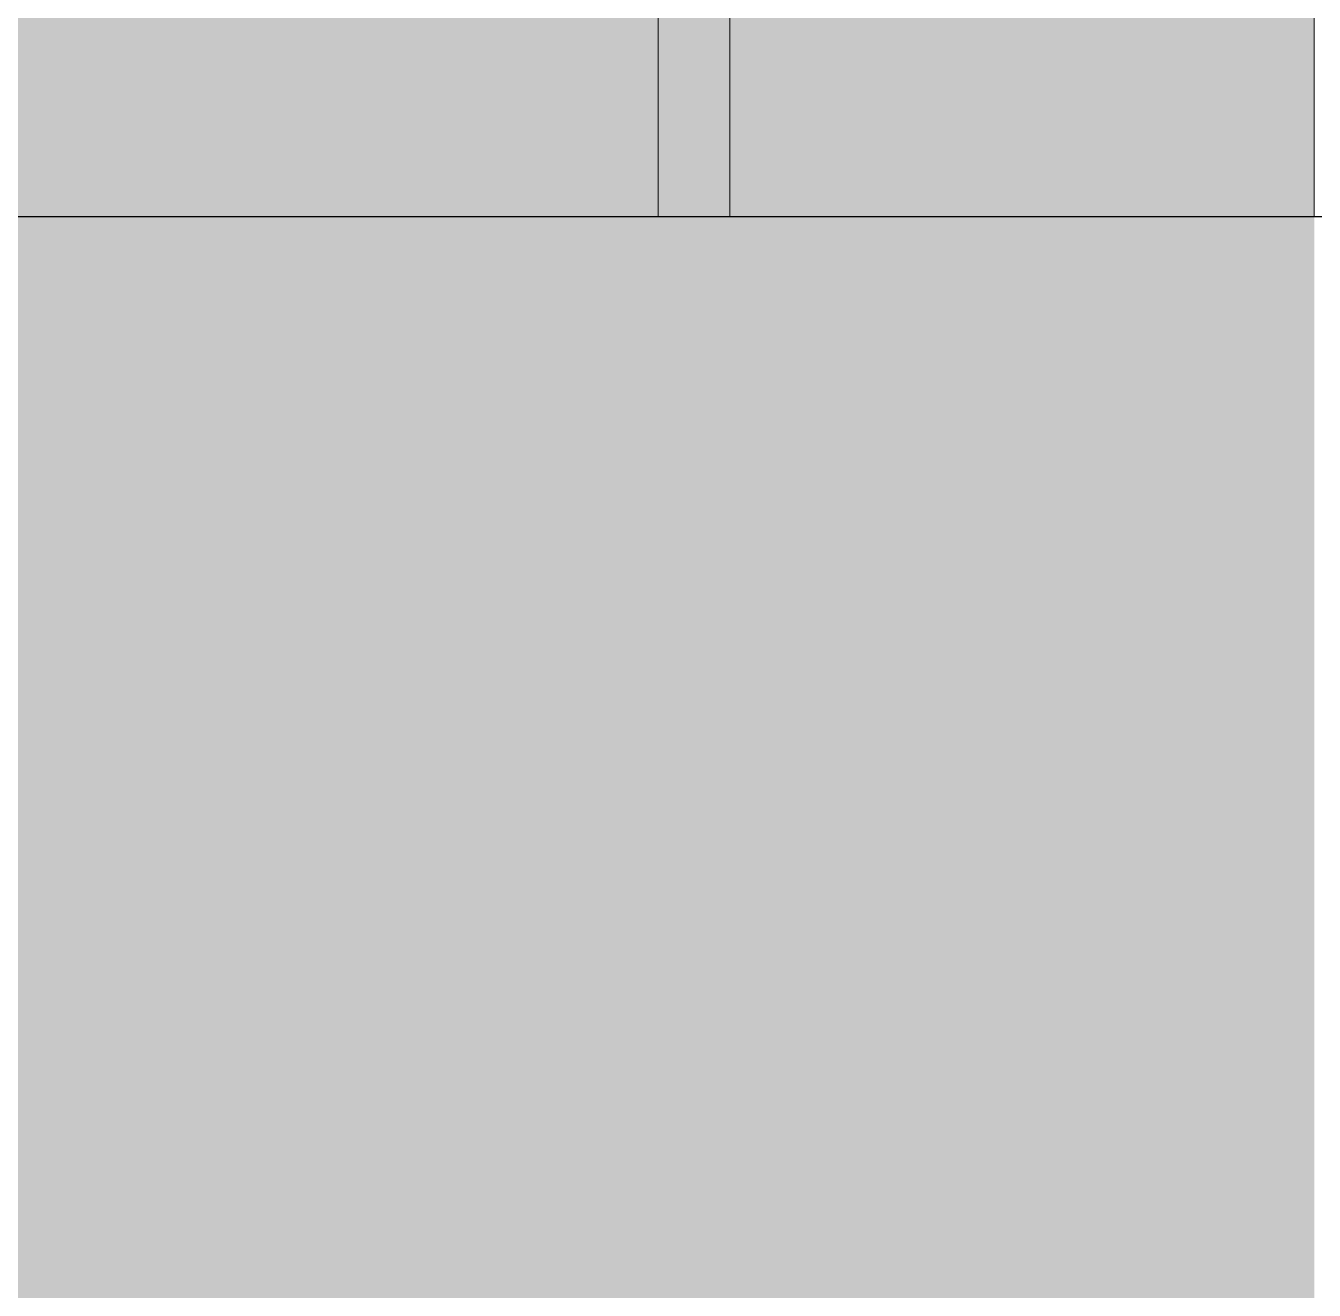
# Model space of a CAD drawing. Header units: inches. Extents: x 20139 to 37433, y -23296 to -20170.
# Drawn here: x 31326.833 to 31328.099, y -22337.608 to -22336.365 of the extents above; entities that cross this region are included whole.
import ezdxf

# ---------------------------------------------------------------- set-up
doc = ezdxf.new("R2010")
doc.units = ezdxf.units.IN
doc.header["$MEASUREMENT"] = 0
doc.layers.add('L-SITE-WALL', color=31, linetype='Continuous', lineweight=9)
doc.layers.add('S-BEAM', color=12, linetype='Continuous', lineweight=9)

# ---------------------------------------------------------------- blocks, each defined once
blk = doc.blocks.new('Girt_C - 8_D-803273-Level 1')
at = {"layer": 'S-BEAM'}
h = blk.add_hatch(color=256, dxfattribs=at)
h.paths.add_polyline_path([(22062.2851, -22786.1778), (22068.9954, -22786.1778), (22068.9954, -22687.5528), (22063.5152, -22687.5528), (22063.5152, -22689.8028), (22062.2851, -22689.8028), (22062.2851, -22782.1337)], flags=0)
h.paths.add_polyline_path([(22068.9954, -22686.5528), (22068.9954, -22544.3028), (22063.6402, -22544.3028), (22063.6402, -22545.0528), (22062.2851, -22545.0528), (22062.2851, -22685.8028), (22063.5152, -22685.8028), (22063.5152, -22686.5528)], flags=0)
h.paths.add_polyline_path([(22063.6402, -22543.3028), (22068.9954, -22543.3028), (22068.9954, -22542.9278), (22063.6402, -22542.9278)], flags=0)
h.paths.add_polyline_path([(22062.2851, -22336.5528), (22068.9954, -22336.5528), (22068.9954, -21867.4278), (22062.2851, -21867.4278), (22062.2851, -22259.2281)], flags=0)
h.paths.add_polyline_path([(22068.9954, -21578.1778), (22068.9954, -21540.9278), (22062.2851, -21540.9278), (22062.2851, -21578.1778)], flags=0)
h.paths.add_polyline_path([(22068.9954, -21178.1778), (22068.9954, -21143.6778), (22062.2851, -21143.6778), (22062.2851, -21178.1778)], flags=0)
h = blk.add_hatch(color=256, dxfattribs=at)
h.paths.add_polyline_path([(22069.0657, -22786.1778), (22069.6402, -22786.1778), (22069.6402, -22687.5528), (22069.0657, -22687.5528), (22069.0657, -22782.1337)], flags=0)
h.paths.add_polyline_path([(22069.0657, -22686.5528), (22069.6402, -22686.5528), (22069.6402, -22544.3028), (22069.0657, -22544.3028), (22069.0657, -22646.5656)], flags=0)
h.paths.add_polyline_path([(22069.0657, -22543.3028), (22069.6402, -22543.3028), (22069.6402, -22542.9278), (22069.0657, -22542.9278)], flags=0)
h.paths.add_polyline_path([(22069.6402, -22336.5528), (22069.6402, -21867.4278), (22069.0657, -21867.4278), (22069.0657, -22336.5528)], flags=0)
h.paths.add_polyline_path([(22069.0657, -21578.1778), (22069.6402, -21578.1778), (22069.6402, -21540.9278), (22069.0657, -21540.9278), (22069.0657, -21562.0206)], flags=0)
h.paths.add_polyline_path([(22069.0657, -21178.1778), (22069.6402, -21178.1778), (22069.6402, -21143.6778), (22069.0657, -21143.6778), (22069.0657, -21174.6831)], flags=0)
h = blk.add_hatch(color=256, dxfattribs=at)
h.paths.add_polyline_path([(22068.9954, -22786.1778), (22069.0657, -22786.1778), (22068.9954, -22782.1337)], flags=0)
h.paths.add_polyline_path([(22068.9954, -22686.5528), (22069.0657, -22686.5528), (22068.9954, -22646.5656)], flags=0)
h.paths.add_polyline_path([(22068.9954, -22336.5528), (22069.0657, -22336.5528), (22068.9954, -22259.2281)], flags=0)
h.paths.add_polyline_path([(22068.9954, -21178.1778), (22069.0657, -21178.1778), (22068.9954, -21174.6831)], flags=0)
for p, q in [((22068.9954, -21867.4278), (22068.9954, -22336.5528)), ((22069.0657, -21867.4278), (22069.0657, -22336.5528)), ((22069.6402, -22336.5528), (22069.6402, -22111.3368))]:
    blk.add_line(p, q, dxfattribs=at)

msp = doc.modelspace()

# ---------------------------------------------------------------- hatches: boundary and pattern name
at = {"layer": 'L-SITE-WALL'}
msp.add_hatch(color=256, dxfattribs=at).paths.add_polyline_path([(31328.09919, -22542.92781), (31328.09919, -22336.55281), (31320.09919, -22336.55281), (31320.09919, -22542.92781), (31327.10135, -22542.92781)], flags=0)

# ---------------------------------------------------------------- linework, layer by layer
at = {"layer": 'L-SITE-WALL', "lineweight": 25}
msp.add_line((31317.47419, -22336.55281), (31328.72419, -22336.55281), dxfattribs=at)

# ---------------------------------------------------------------- block references
at = {"layer": 'S-BEAM'}
msp.add_blockref('Girt_C - 8_D-803273-Level 1', (9258.45897, 0), dxfattribs=at)

doc.saveas('drawing.dxf')
